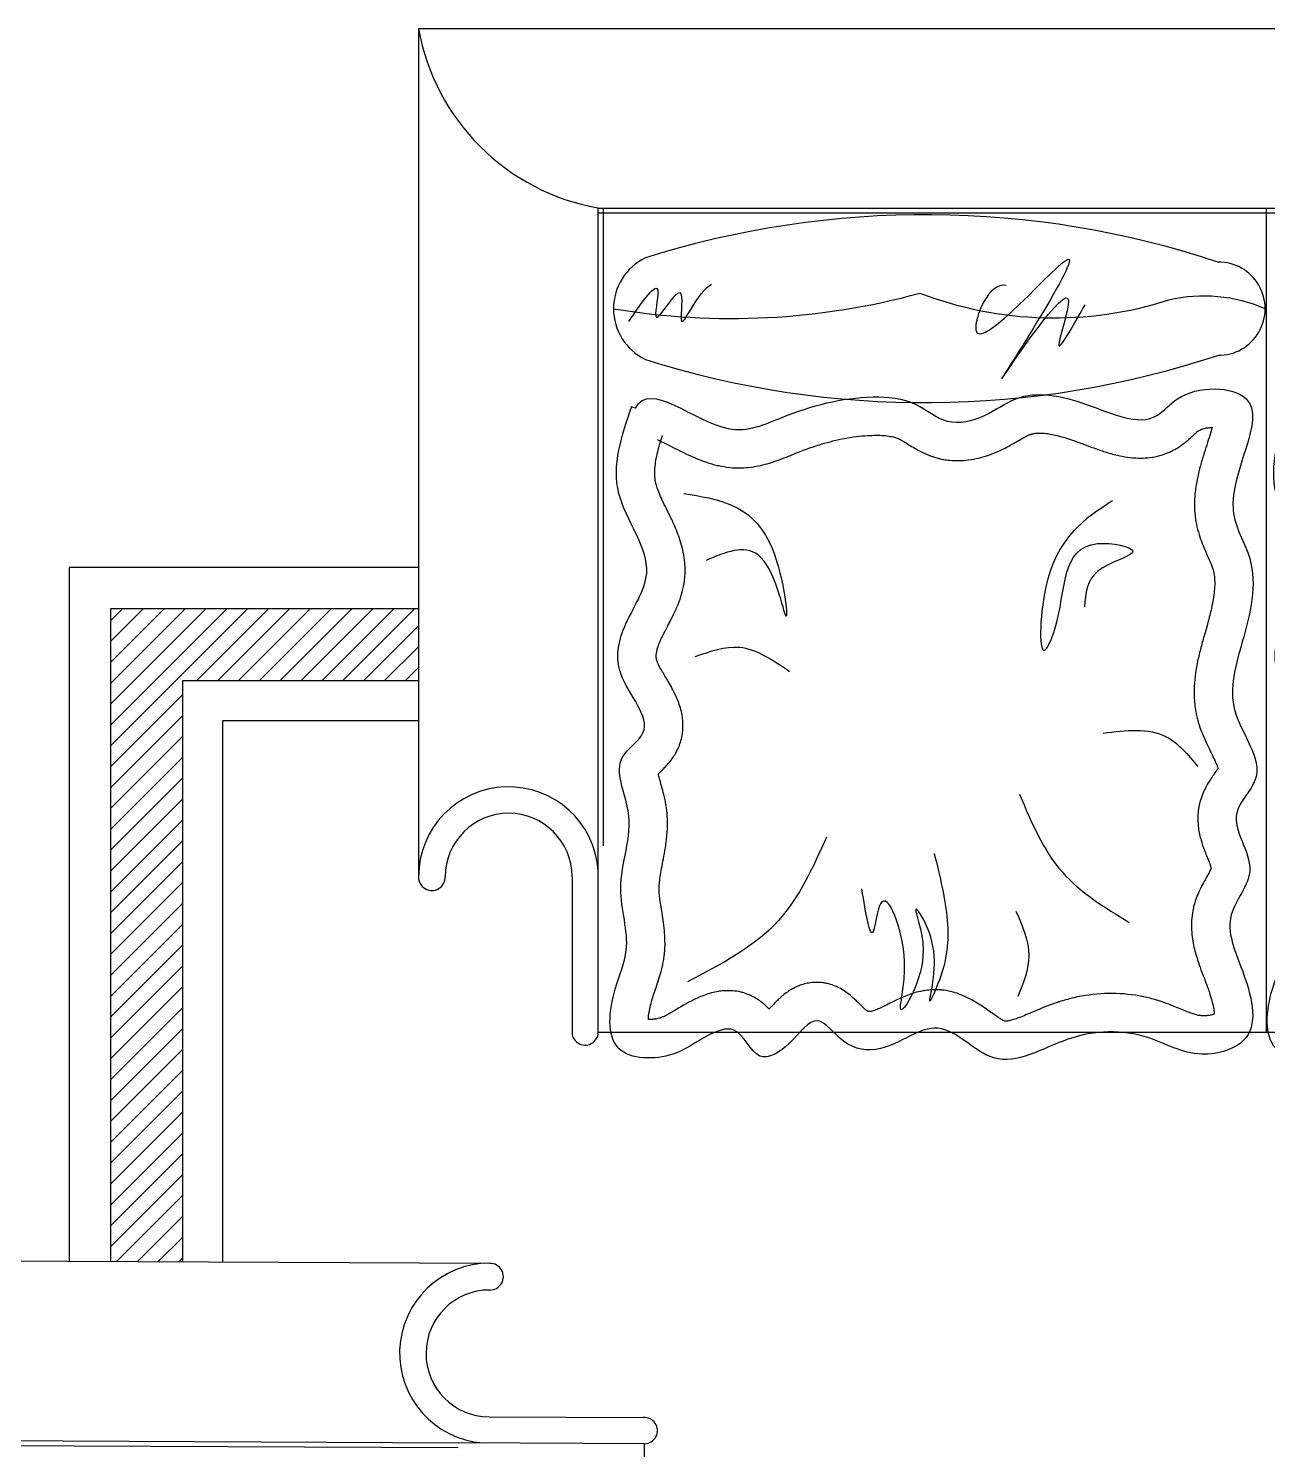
# Model space of a CAD drawing. Header units: inches. Extents: x 4.9 to 47.4, y 12.3 to 37.1.
# Drawn here: x 6.606 to 7.656, y 29.447 to 30.651 of the extents above; entities that cross this region are included whole.
import ezdxf

# ---------------------------------------------------------------- set-up
doc = ezdxf.new("R2010")
doc.units = ezdxf.units.IN
doc.header["$MEASUREMENT"] = 0
for name, color, linetype in [('02', 2, 'Continuous'), ('4', 4, 'Continuous'), ('8', 8, 'Continuous')]:
    doc.layers.add(name, color=color, linetype=linetype)

msp = doc.modelspace()

# ---------------------------------------------------------------- hatches: boundary and pattern name
at = {"layer": '8'}
h = msp.add_hatch(dxfattribs=at)
h.set_pattern_fill('ANSI31,_O', color=256, scale=0.1, angle=270)
h.set_pattern_definition([(45, (38.56408, 44.943556), (0.0088388348, -0.0088388348), [])])
h.paths.add_polyline_path([(9.1631, 28.2629), (9.1631, 28.6719), (9.2223, 28.672), (9.2223, 28.199), (6.6807, 28.1984), (6.6803, 28.7245), (6.7405, 28.7242), (6.7409, 28.2651)])
h.paths.add_polyline_path([(9.2241, 29.5542), (9.1631, 29.5541), (9.1631, 30.0988), (8.928, 30.0988), (8.928, 30.1598), (9.2241, 30.1598)])
h.paths.add_polyline_path([(6.7368, 30.0988), (6.7368, 29.6064), (6.6758, 29.6067), (6.6758, 30.1598), (6.937, 30.1598), (6.937, 30.0988)])

# ---------------------------------------------------------------- linework, layer by layer
at = {"layer": '02'}
for p, q in [((7.0932, 30.4993), (7.0932, 29.9588)), ((7.655, 30.4993), (7.655, 29.8009)), ((7.0891, 30.4952), (8.7759, 30.4952)), ((7.1207, 30.3298), (7.1174, 30.3309)), ((8.7759, 29.8009), (7.0891, 29.8009)), ((6.43, 29.4517), (6.9705, 29.4491)), ((7.1257, 28.8856), (7.1284, 29.4524))]:
    msp.add_line(p, q, dxfattribs=at)
for points in [[(6.937, 30.1598), (6.6758, 30.1598), (6.6758, 29.6068)], [(6.937, 30.0988), (6.7368, 30.0988), (6.7368, 29.6063)], [(6.937, 30.0648), (6.7708, 30.0648), (6.7708, 29.6063)]]:
    msp.add_lwpolyline(points, dxfattribs=at)
for centre, radius, start, end in [((7.3661, 29.7067), 0.7869, 71.6359, 107.5332), ((7.1498, 30.414), 0.0478, 115.7807, 244.2193), ((7.6146, 30.414), 0.0395, 269.0824, 90.9176), ((7.2019, 31.0097), 0.604, 260.483, 285.3213), ((7.4753, 30.7254), 0.3192, 249.1028, 287.7479), ((7.6021, 30.2927), 0.132, 66.7886, 102.9147), ((7.3661, 31.1213), 0.7869, 252.4668, 288.3641)]:
    msp.add_arc(centre, radius, start, end, dxfattribs=at)
for points, knots in [([(7.4348, 30.4336), (7.42, 30.4373), (7.3807, 30.3377), (7.5587, 30.5505), (7.37, 30.2622), (7.5084, 30.471), (7.4693, 30.3604), (7.4906, 30.3979), (7.5015, 30.4172)], [0, 0, 0, 0, 45.5112, 144.174364, 259.606462, 346.041331, 384.437973, 425.070612, 425.070612, 425.070612, 425.070612]), ([(7.115, 30.4032), (7.1269, 30.4205), (7.1462, 30.4486), (7.1312, 30.3871), (7.165, 30.4486), (7.1537, 30.3782), (7.1732, 30.4291), (7.1852, 30.4348)], [0, 0, 0, 0, 35.640671, 57.943524, 86.9575, 110.431016, 150.344528, 150.344528, 150.344528, 150.344528]), ([(7.1207, 30.3298), (7.1327, 30.3538), (7.1917, 30.2974), (7.2544, 30.3277), (7.3072, 30.342), (7.3574, 30.3373), (7.3839, 30.3136), (7.4171, 30.3214), (7.4503, 30.3466), (7.502, 30.3364), (7.5551, 30.31), (7.5857, 30.3495), (7.6755, 30.3471), (7.6092, 30.2559), (7.6513, 30.1953), (7.6365, 30.1352), (7.6168, 30.0729), (7.6615, 30.0223), (7.6166, 29.983), (7.6545, 29.9398), (7.6152, 29.8987), (7.6369, 29.8523), (7.653, 29.794), (7.5952, 29.7758), (7.5499, 29.8039), (7.4873, 29.8023), (7.4262, 29.7615), (7.3782, 29.8211), (7.3356, 29.782), (7.2965, 29.7877), (7.2741, 29.8214), (7.2537, 29.7907), (7.2222, 29.7709), (7.2093, 29.8102), (7.1766, 29.7967), (7.1524, 29.7774), (7.0936, 29.7777), (7.1, 29.8347), (7.1189, 29.875), (7.1001, 29.9281), (7.1252, 29.9799), (7.0972, 30.0312), (7.1433, 30.0596), (7.1002, 30.1), (7.1091, 30.1482), (7.1451, 30.1961), (7.0923, 30.2578), (7.109, 30.3065), (7.1176, 30.3314)], [0, 0, 0, 0, 80.476792, 127.028477, 205.970871, 242.667903, 272.908163, 304.698303, 334.938564, 394.856788, 455.329864, 477.676434, 535.836643, 630.849627, 674.122729, 745.18174, 803.717575, 864.42899, 896.812066, 946.79791, 987.689328, 1035.80953, 1092.520967, 1132.815029, 1180.547511, 1248.157431, 1312.970893, 1366.422965, 1418.132287, 1450.193655, 1478.187246, 1508.389945, 1535.844751, 1566.976582, 1589.483314, 1623.238063, 1669.066729, 1719.497485, 1753.848352, 1805.967646, 1872.327845, 1918.184914, 1944.963272, 1998.714383, 2038.162167, 2087.522468, 2159.14909, 2233.889553, 2233.889553, 2233.889553, 2233.889553]), ([(7.9325, 29.8045), (7.9175, 29.8051), (7.8919, 29.7821), (7.8533, 29.7877), (7.8309, 29.8214), (7.8105, 29.7907), (7.7791, 29.7709), (7.7661, 29.8102), (7.7334, 29.7967), (7.7092, 29.7774), (7.6504, 29.7777), (7.6568, 29.8347), (7.6757, 29.875), (7.6569, 29.9281), (7.6821, 29.9799), (7.654, 30.0312), (7.7001, 30.0596), (7.6571, 30.1), (7.6659, 30.1482), (7.702, 30.1961), (7.6491, 30.2578), (7.6658, 30.3065), (7.6744, 30.3314)], [1684.028833, 1684.028833, 1684.028833, 1684.028833, 1745.930794, 1785.403084, 1819.867339, 1857.051332, 1890.852263, 1929.180157, 1956.889275, 1998.446368, 2054.868241, 2116.955968, 2159.24697, 2223.413537, 2305.112767, 2361.569607, 2394.537731, 2460.713307, 2509.279369, 2570.049207, 2658.232182, 2750.248758, 2750.248758, 2750.248758, 2750.248758]), ([(7.1401, 30.0199), (7.1404, 30.0202), (7.1407, 30.0205), (7.1417, 30.0215), (7.1425, 30.0223), (7.1442, 30.024), (7.1451, 30.0249), (7.147, 30.027), (7.1481, 30.0282), (7.1503, 30.0308), (7.1514, 30.0323), (7.1535, 30.0354), (7.1544, 30.0368), (7.1556, 30.039), (7.1558, 30.0395), (7.1563, 30.0404), (7.1565, 30.0409), (7.1569, 30.0418), (7.1571, 30.0422), (7.1577, 30.0436), (7.158, 30.0445), (7.159, 30.0473), (7.1595, 30.0491), (7.1603, 30.0528), (7.1605, 30.0546), (7.1609, 30.0582), (7.1609, 30.06), (7.1609, 30.0634), (7.1608, 30.065), (7.1604, 30.0681), (7.1602, 30.0696), (7.1594, 30.0733), (7.1589, 30.0754), (7.1576, 30.0793), (7.157, 30.0811), (7.1556, 30.0846), (7.1548, 30.0862), (7.1534, 30.0892), (7.1526, 30.0907), (7.1508, 30.0941), (7.1497, 30.096), (7.1476, 30.0995), (7.1466, 30.1012), (7.1447, 30.1044), (7.1438, 30.1058), (7.1422, 30.1086), (7.1415, 30.1098), (7.1404, 30.112), (7.1399, 30.113), (7.1394, 30.1141), (7.1393, 30.1144), (7.1391, 30.1149), (7.139, 30.1151), (7.1389, 30.1154), (7.1389, 30.1155), (7.1388, 30.1157), (7.1388, 30.1158), (7.1387, 30.1161), (7.1386, 30.1163), (7.1385, 30.1169), (7.1384, 30.1173), (7.1383, 30.1182), (7.1382, 30.1189), (7.1382, 30.1202), (7.1383, 30.121), (7.1385, 30.1227), (7.1387, 30.1236), (7.1392, 30.1257), (7.1395, 30.1268), (7.1402, 30.1288), (7.1404, 30.1296), (7.1409, 30.1308), (7.1411, 30.1312), (7.1416, 30.1325), (7.1421, 30.1335), (7.1433, 30.1362), (7.1443, 30.1382), (7.1465, 30.1425), (7.1477, 30.1447), (7.1503, 30.1496), (7.1516, 30.1522), (7.1543, 30.1579), (7.1557, 30.1609), (7.158, 30.1666), (7.1589, 30.1693), (7.1605, 30.1749), (7.1613, 30.1779), (7.162, 30.1823), (7.1622, 30.1836), (7.1624, 30.1856), (7.1625, 30.1864), (7.1626, 30.1882), (7.1627, 30.1892), (7.1627, 30.1911), (7.1628, 30.1921), (7.1627, 30.1949), (7.1626, 30.1968), (7.1622, 30.2017), (7.1618, 30.2047), (7.1606, 30.2103), (7.1599, 30.213), (7.1584, 30.2181), (7.1575, 30.2206), (7.1558, 30.2253), (7.1548, 30.2275), (7.1526, 30.2328), (7.1512, 30.2357), (7.1485, 30.2413), (7.1472, 30.2439), (7.1448, 30.2489), (7.1436, 30.2512), (7.1416, 30.2556), (7.1408, 30.2576), (7.1393, 30.2613), (7.1388, 30.263), (7.1383, 30.2647), (7.1382, 30.265), (7.138, 30.2656), (7.138, 30.2658), (7.1379, 30.2663), (7.1378, 30.2666), (7.1376, 30.2674), (7.1375, 30.2679), (7.1373, 30.2695), (7.1372, 30.2706), (7.137, 30.2735), (7.137, 30.2754), (7.1372, 30.2793), (7.1374, 30.2814), (7.1381, 30.2859), (7.1385, 30.2883), (7.1396, 30.2932), (7.1403, 30.2958), (7.1418, 30.3012), (7.1427, 30.3039), (7.1435, 30.3067)], [2375.756875, 2375.756875, 2375.756875, 2375.756875, 2377.439234, 2377.439234, 2380.803951, 2380.803951, 2384.168669, 2384.168669, 2387.533386, 2387.533386, 2390.898104, 2390.898104, 2393.485942, 2393.485942, 2394.260824, 2394.260824, 2394.900494, 2394.900494, 2395.540164, 2395.540164, 2396.819504, 2396.819504, 2399.378183, 2399.378183, 2401.936863, 2401.936863, 2404.495542, 2404.495542, 2407.054222, 2407.054222, 2409.612902, 2409.612902, 2413.627455, 2413.627455, 2417.642008, 2417.642008, 2421.656561, 2421.656561, 2425.671115, 2425.671115, 2431.6563, 2431.6563, 2437.641486, 2437.641486, 2443.626672, 2443.626672, 2449.611857, 2449.611857, 2455.597043, 2455.597043, 2457.947734, 2457.947734, 2460.165923, 2460.165923, 2461.513461, 2461.513461, 2462.861, 2462.861, 2465.556077, 2465.556077, 2470.946232, 2470.946232, 2478.691797, 2478.691797, 2486.437362, 2486.437362, 2494.182927, 2494.182927, 2501.928492, 2501.928492, 2506.911258, 2506.911258, 2509.321758, 2509.321758, 2514.333725, 2514.333725, 2523.612389, 2523.612389, 2532.891054, 2532.891054, 2542.169718, 2542.169718, 2551.448383, 2551.448383, 2558.514489, 2558.514489, 2565.580596, 2565.580596, 2568.268873, 2568.268873, 2569.943171, 2569.943171, 2571.98744, 2571.98744, 2574.031708, 2574.031708, 2578.120245, 2578.120245, 2585.043996, 2585.043996, 2591.967748, 2591.967748, 2598.891499, 2598.891499, 2605.81525, 2605.81525, 2615.817795, 2615.817795, 2625.820341, 2625.820341, 2635.822886, 2635.822886, 2645.825431, 2645.825431, 2655.827976, 2655.827976, 2658.011596, 2658.011596, 2659.961675, 2659.961675, 2661.911753, 2661.911753, 2665.811911, 2665.811911, 2673.612225, 2673.612225, 2685.387939, 2685.387939, 2697.163653, 2697.163653, 2708.939367, 2708.939367, 2720.715081, 2720.715081, 2732.038281, 2732.038281, 2732.038281, 2732.038281]), ([(7.1392, 30.3031), (7.1397, 30.3029), (7.1402, 30.3026), (7.1417, 30.3019), (7.1428, 30.3014), (7.146, 30.2998), (7.1483, 30.2987), (7.1531, 30.2962), (7.1556, 30.2949), (7.161, 30.2923), (7.1638, 30.2909), (7.1696, 30.2883), (7.1727, 30.2869), (7.1786, 30.2847), (7.1814, 30.2837), (7.1858, 30.2823), (7.1873, 30.2819), (7.1903, 30.2812), (7.1917, 30.2809), (7.1965, 30.28), (7.1997, 30.2795), (7.206, 30.2791), (7.2091, 30.2791), (7.2151, 30.2794), (7.218, 30.2797), (7.2235, 30.2806), (7.2261, 30.2811), (7.2312, 30.2823), (7.2335, 30.283), (7.2381, 30.2844), (7.2402, 30.2852), (7.2452, 30.287), (7.2479, 30.2881), (7.2516, 30.2896), (7.2528, 30.2901), (7.255, 30.291), (7.256, 30.2914), (7.258, 30.2922), (7.2591, 30.2926), (7.2621, 30.2938), (7.2641, 30.2945), (7.2701, 30.2967), (7.2741, 30.298), (7.2847, 30.3012), (7.2913, 30.3029), (7.3043, 30.3053), (7.3108, 30.3062), (7.3191, 30.3066), (7.3208, 30.3067), (7.3244, 30.3068), (7.3261, 30.3068), (7.33, 30.3067), (7.3321, 30.3065), (7.3359, 30.306), (7.3376, 30.3057), (7.3403, 30.3051), (7.3414, 30.3047), (7.3426, 30.3043), (7.3429, 30.3042), (7.3434, 30.3039), (7.3437, 30.3038), (7.344, 30.3036), (7.3441, 30.3036), (7.3443, 30.3035), (7.3445, 30.3034), (7.3448, 30.3032), (7.3451, 30.3031), (7.346, 30.3026), (7.3467, 30.3022), (7.3485, 30.3011), (7.3498, 30.3003), (7.3525, 30.2985), (7.3541, 30.2976), (7.3576, 30.2955), (7.3596, 30.2943), (7.3639, 30.2921), (7.3664, 30.2909), (7.37, 30.2894), (7.371, 30.2891), (7.3733, 30.2883), (7.3747, 30.2879), (7.3766, 30.2874), (7.377, 30.2872), (7.3779, 30.287), (7.3784, 30.2869), (7.3798, 30.2866), (7.3807, 30.2864), (7.3834, 30.2859), (7.3851, 30.2857), (7.3901, 30.2853), (7.3932, 30.2852), (7.3993, 30.2855), (7.4022, 30.2858), (7.4078, 30.2867), (7.4106, 30.2873), (7.4159, 30.2886), (7.4184, 30.2894), (7.4224, 30.2909), (7.424, 30.2915), (7.4264, 30.2925), (7.4274, 30.2929), (7.4293, 30.2937), (7.4303, 30.2942), (7.4321, 30.2951), (7.433, 30.2955), (7.4356, 30.2968), (7.4372, 30.2977), (7.4409, 30.2998), (7.4429, 30.3009), (7.4465, 30.303), (7.4481, 30.304), (7.4508, 30.3055), (7.452, 30.3061), (7.4533, 30.3067), (7.4536, 30.3069), (7.4541, 30.3071), (7.4544, 30.3072), (7.4547, 30.3074), (7.4548, 30.3074), (7.455, 30.3075), (7.4551, 30.3075), (7.4554, 30.3076), (7.4556, 30.3077), (7.4562, 30.3079), (7.4567, 30.308), (7.458, 30.3083), (7.459, 30.3085), (7.4612, 30.3087), (7.4625, 30.3087), (7.4652, 30.3086), (7.4667, 30.3085), (7.47, 30.3082), (7.4718, 30.3079), (7.4755, 30.3071), (7.4775, 30.3067), (7.4811, 30.3057), (7.4827, 30.3053), (7.4864, 30.3042), (7.4886, 30.3034), (7.4916, 30.3024), (7.4924, 30.3021), (7.4939, 30.3016), (7.4946, 30.3013), (7.497, 30.3005), (7.4986, 30.2998), (7.503, 30.2982), (7.5059, 30.2971), (7.512, 30.2949), (7.5151, 30.2938), (7.5217, 30.2917), (7.5252, 30.2907), (7.5316, 30.2892), (7.5344, 30.2887), (7.5403, 30.2878), (7.5435, 30.2875), (7.5492, 30.2874), (7.5518, 30.2875), (7.5572, 30.288), (7.56, 30.2884), (7.5657, 30.2897), (7.5685, 30.2906), (7.5724, 30.2922), (7.5735, 30.2927), (7.5753, 30.2935), (7.5761, 30.2939), (7.5774, 30.2946), (7.578, 30.2949), (7.5789, 30.2955), (7.5793, 30.2957), (7.5807, 30.2966), (7.5816, 30.2972), (7.584, 30.2989), (7.5854, 30.3), (7.588, 30.302), (7.5891, 30.303), (7.5911, 30.3048), (7.5919, 30.3056), (7.5935, 30.307), (7.5942, 30.3076), (7.5954, 30.3087), (7.5959, 30.3092), (7.5967, 30.3099), (7.5971, 30.3101), (7.5974, 30.3104), (7.5975, 30.3105), (7.5976, 30.3106), (7.5977, 30.3106), (7.5978, 30.3107), (7.598, 30.3107), (7.5985, 30.3111), (7.599, 30.3113), (7.6004, 30.3119), (7.6012, 30.3122), (7.603, 30.3127), (7.604, 30.3129), (7.606, 30.3132), (7.6071, 30.3134), (7.6085, 30.3135), (7.6089, 30.3135), (7.6092, 30.3135)], [48.285542, 48.285542, 48.285542, 48.285542, 50.426822, 50.426822, 54.709382, 54.709382, 62.582406, 62.582406, 70.45543, 70.45543, 78.328454, 78.328454, 86.201478, 86.201478, 92.784351, 92.784351, 96.052586, 96.052586, 99.084038, 99.084038, 105.605221, 105.605221, 112.126405, 112.126405, 118.647588, 118.647588, 125.168771, 125.168771, 131.689955, 131.689955, 138.211138, 138.211138, 147.588059, 147.588059, 152.040457, 152.040457, 156.441988, 156.441988, 160.843518, 160.843518, 169.646579, 169.646579, 187.252702, 187.252702, 216.449151, 216.449151, 245.6456, 245.6456, 253.687483, 253.687483, 261.729365, 261.729365, 272.950192, 272.950192, 284.17102, 284.17102, 293.038476, 293.038476, 295.785687, 295.785687, 298.591907, 298.591907, 299.689209, 299.689209, 300.786512, 300.786512, 302.981116, 302.981116, 307.370325, 307.370325, 313.273955, 313.273955, 319.177585, 319.177585, 325.081215, 325.081215, 330.984844, 330.984844, 333.067172, 333.067172, 335.708351, 335.708351, 336.554071, 336.554071, 337.399791, 337.399791, 339.091231, 339.091231, 342.474111, 342.474111, 348.653785, 348.653785, 354.83346, 354.83346, 361.013134, 361.013134, 367.192808, 367.192808, 371.113772, 371.113772, 373.67026, 373.67026, 376.249111, 376.249111, 378.827963, 378.827963, 383.985666, 383.985666, 391.545693, 391.545693, 399.10572, 399.10572, 406.665748, 406.665748, 409.313707, 409.313707, 411.933512, 411.933512, 413.166837, 413.166837, 414.400161, 414.400161, 416.866811, 416.866811, 421.80011, 421.80011, 431.22238, 431.22238, 440.644651, 440.644651, 450.066922, 450.066922, 459.489192, 459.489192, 468.911463, 468.911463, 475.73603, 475.73603, 484.808088, 484.808088, 487.705653, 487.705653, 490.603217, 490.603217, 496.398346, 496.398346, 505.948836, 505.948836, 515.499326, 515.499326, 525.049816, 525.049816, 532.138059, 532.138059, 539.226301, 539.226301, 544.669568, 544.669568, 550.112835, 550.112835, 555.556101, 555.556101, 557.592838, 557.592838, 559.103137, 559.103137, 560.164184, 560.164184, 561.002201, 561.002201, 562.939325, 562.939325, 566.711735, 566.711735, 570.484145, 570.484145, 574.256555, 574.256555, 578.028965, 578.028965, 581.801375, 581.801375, 585.573785, 585.573785, 587.146167, 587.146167, 588.092557, 588.092557, 590.992532, 590.992532, 597.790579, 597.790579, 604.588626, 604.588626, 611.386673, 611.386673, 618.18472, 618.18472, 620.273442, 620.273442, 620.273442, 620.273442]), ([(7.6092, 30.3135), (7.6086, 30.3114), (7.608, 30.3091), (7.6064, 30.3041), (7.6055, 30.3013), (7.6037, 30.2956), (7.6027, 30.2926), (7.6008, 30.2863), (7.5998, 30.283), (7.598, 30.2762), (7.5971, 30.2726), (7.5957, 30.2652), (7.5951, 30.2613), (7.5943, 30.2541), (7.5942, 30.2509), (7.5942, 30.2463), (7.5942, 30.2451), (7.5943, 30.2431), (7.5944, 30.2422), (7.5945, 30.2405), (7.5946, 30.2397), (7.5948, 30.238), (7.5949, 30.2371), (7.5953, 30.2346), (7.5955, 30.233), (7.5965, 30.2284), (7.5973, 30.2255), (7.599, 30.22), (7.5999, 30.2175), (7.6017, 30.2129), (7.6026, 30.2107), (7.6043, 30.2067), (7.6052, 30.2048), (7.6066, 30.2015), (7.6073, 30.1999), (7.6085, 30.1972), (7.6089, 30.196), (7.6095, 30.1945), (7.6096, 30.1941), (7.6098, 30.1935), (7.6099, 30.1932), (7.61, 30.1928), (7.61, 30.1926), (7.6102, 30.192), (7.6103, 30.1916), (7.6106, 30.1902), (7.6108, 30.1893), (7.6112, 30.1867), (7.6113, 30.1849), (7.6114, 30.181), (7.6114, 30.1789), (7.611, 30.1744), (7.6107, 30.172), (7.61, 30.167), (7.6095, 30.1644), (7.6081, 30.1578), (7.6071, 30.1536), (7.6055, 30.1476), (7.605, 30.1458), (7.6042, 30.1429), (7.6039, 30.1418), (7.6031, 30.139), (7.6025, 30.1372), (7.6015, 30.1335), (7.601, 30.1316), (7.5994, 30.126), (7.5984, 30.1222), (7.5966, 30.1141), (7.5957, 30.1099), (7.5946, 30.1018), (7.5942, 30.098), (7.5938, 30.0902), (7.5938, 30.0862), (7.5945, 30.0779), (7.5951, 30.0736), (7.5963, 30.0679), (7.5967, 30.0665), (7.5972, 30.0646), (7.5973, 30.0641), (7.5976, 30.0631), (7.5978, 30.0626), (7.5982, 30.0611), (7.5985, 30.0602), (7.5995, 30.0573), (7.6002, 30.0555), (7.602, 30.051), (7.6032, 30.0484), (7.6054, 30.0435), (7.6066, 30.0413), (7.6086, 30.037), (7.6096, 30.0351), (7.6113, 30.0315), (7.612, 30.0299), (7.6132, 30.027), (7.6137, 30.0258), (7.614, 30.0248), (7.6141, 30.0246), (7.6141, 30.0245)], [707.825622, 707.825622, 707.825622, 707.825622, 717.221876, 717.221876, 726.618131, 726.618131, 736.014385, 736.014385, 745.410639, 745.410639, 754.806894, 754.806894, 764.203148, 764.203148, 771.519545, 771.519545, 774.084238, 774.084238, 775.842618, 775.842618, 777.632594, 777.632594, 779.42257, 779.42257, 783.002522, 783.002522, 790.092806, 790.092806, 797.18309, 797.18309, 804.273374, 804.273374, 811.363658, 811.363658, 818.453942, 818.453942, 825.544227, 825.544227, 828.435281, 828.435281, 830.14046, 830.14046, 831.845639, 831.845639, 835.255997, 835.255997, 842.076714, 842.076714, 853.828375, 853.828375, 865.580037, 865.580037, 877.331698, 877.331698, 889.08336, 889.08336, 906.073351, 906.073351, 912.957129, 912.957129, 917.121908, 917.121908, 923.747262, 923.747262, 930.372617, 930.372617, 942.907492, 942.907492, 955.442367, 955.442367, 965.597789, 965.597789, 975.75321, 975.75321, 985.908632, 985.908632, 989.159406, 989.159406, 990.357836, 990.357836, 991.556266, 991.556266, 993.953125, 993.953125, 998.746844, 998.746844, 1006.54536, 1006.54536, 1014.343876, 1014.343876, 1022.142392, 1022.142392, 1029.940908, 1029.940908, 1037.739424, 1037.739424, 1038.854711, 1038.854711, 1038.854711, 1038.854711]), ([(7.1616, 30.2574), (7.19, 30.253), (7.2405, 30.245), (7.254, 30.1139), (7.2339, 30.2232), (7.1967, 30.2076), (7.1805, 30.2008)], [0, 0, 0, 0, 83.0709, 147.557616, 204.5675, 248.83289, 248.83289, 248.83289, 248.83289]), ([(7.5247, 30.2511), (7.5012, 30.2361), (7.4645, 30.2127), (7.4616, 30.1071), (7.4873, 30.1667), (7.4784, 30.2257), (7.5608, 30.2084), (7.5035, 30.1956), (7.5019, 30.1725), (7.5011, 30.1615)], [0, 0, 0, 0, 93.098355, 145.003876, 164.007171, 244.890208, 275.411771, 309.927502, 341.773827, 341.773827, 341.773827, 341.773827]), ([(7.2512, 30.1064), (7.2374, 30.116), (7.2123, 30.1334), (7.1838, 30.1235), (7.171, 30.119)], [0, 0, 0, 0, 47.110124, 85.646684, 85.646684, 85.646684, 85.646684]), ([(7.5169, 30.0545), (7.5361, 30.0568), (7.5685, 30.0606), (7.5888, 30.0362), (7.597, 30.0262)], [0, 0, 0, 0, 53.537028, 90.2443, 90.2443, 90.2443, 90.2443]), ([(7.1316, 29.8117), (7.1316, 29.812), (7.1316, 29.8124), (7.1317, 29.8135), (7.1317, 29.8143), (7.1321, 29.8169), (7.1324, 29.8188), (7.1332, 29.8229), (7.1337, 29.8249), (7.1344, 29.8274), (7.1345, 29.8279), (7.1349, 29.8293), (7.1352, 29.8302), (7.1358, 29.8322), (7.1361, 29.8332), (7.1372, 29.8363), (7.1379, 29.8384), (7.1395, 29.8431), (7.1403, 29.8456), (7.142, 29.8511), (7.1428, 29.854), (7.1438, 29.8585), (7.1441, 29.86), (7.1447, 29.863), (7.1449, 29.8645), (7.1451, 29.8667), (7.1452, 29.8673), (7.1454, 29.869), (7.1455, 29.8702), (7.1457, 29.8735), (7.1457, 29.8757), (7.1456, 29.8811), (7.1454, 29.8843), (7.1449, 29.8903), (7.1445, 29.8932), (7.1437, 29.8986), (7.1433, 29.9012), (7.1425, 29.906), (7.1422, 29.9083), (7.1415, 29.9125), (7.1413, 29.9144), (7.1409, 29.918), (7.1407, 29.9196), (7.1407, 29.9216), (7.1407, 29.9221), (7.1406, 29.9235), (7.1407, 29.9246), (7.1409, 29.9274), (7.1411, 29.9292), (7.1416, 29.9333), (7.142, 29.9356), (7.1429, 29.9404), (7.1434, 29.943), (7.1445, 29.9486), (7.1451, 29.9515), (7.1462, 29.9579), (7.1467, 29.9612), (7.1474, 29.9683), (7.1477, 29.9721), (7.1478, 29.98), (7.1477, 29.9841), (7.1471, 29.9898), (7.1469, 29.9911), (7.1466, 29.9929), (7.1466, 29.9934), (7.1464, 29.9943), (7.1463, 29.9947), (7.1461, 29.996), (7.1459, 29.9969), (7.1454, 29.9993), (7.1451, 30.0009), (7.1441, 30.0047), (7.1435, 30.0069), (7.1424, 30.0109), (7.1419, 30.0128), (7.141, 30.0161), (7.1406, 30.0175), (7.1402, 30.0192), (7.1401, 30.0196), (7.1401, 30.0199)], [2089.830887, 2089.830887, 2089.830887, 2089.830887, 2091.962879, 2091.962879, 2096.226864, 2096.226864, 2105.474312, 2105.474312, 2114.72176, 2114.72176, 2116.857258, 2116.857258, 2121.128254, 2121.128254, 2125.39925, 2125.39925, 2133.941242, 2133.941242, 2142.483234, 2142.483234, 2151.025227, 2151.025227, 2154.781202, 2154.781202, 2158.581876, 2158.581876, 2159.949244, 2159.949244, 2162.666901, 2162.666901, 2168.102215, 2168.102215, 2176.774349, 2176.774349, 2185.446482, 2185.446482, 2194.118616, 2194.118616, 2202.790749, 2202.790749, 2211.462883, 2211.462883, 2220.135017, 2220.135017, 2223.41212, 2223.41212, 2229.966327, 2229.966327, 2240.111071, 2240.111071, 2250.255815, 2250.255815, 2260.400559, 2260.400559, 2270.545303, 2270.545303, 2280.690047, 2280.690047, 2290.834791, 2290.834791, 2300.979535, 2300.979535, 2304.176002, 2304.176002, 2305.200825, 2305.200825, 2306.225648, 2306.225648, 2308.275294, 2308.275294, 2312.374586, 2312.374586, 2318.876963, 2318.876963, 2325.379341, 2325.379341, 2331.881718, 2331.881718, 2334.042005, 2334.042005, 2334.042005, 2334.042005]), ([(7.6141, 30.0245), (7.614, 30.0243), (7.6138, 30.024), (7.6131, 30.023), (7.6127, 30.0223), (7.6114, 30.0205), (7.6105, 30.0193), (7.6087, 30.0166), (7.6077, 30.0151), (7.6056, 30.0118), (7.6045, 30.0099), (7.6026, 30.0061), (7.6017, 30.0043), (7.6001, 30.0003), (7.5994, 29.9981), (7.5986, 29.9953), (7.5985, 29.9948), (7.5983, 29.9937), (7.5981, 29.9931), (7.5979, 29.9919), (7.5978, 29.9913), (7.5975, 29.9895), (7.5974, 29.9883), (7.597, 29.9848), (7.597, 29.9825), (7.5971, 29.9782), (7.5973, 29.9761), (7.5978, 29.9722), (7.5982, 29.9703), (7.5989, 29.9668), (7.5994, 29.9652), (7.6005, 29.9613), (7.6012, 29.9592), (7.6026, 29.9553), (7.6033, 29.9535), (7.6046, 29.9502), (7.6052, 29.9486), (7.6063, 29.9459), (7.6068, 29.9446), (7.6076, 29.9425), (7.6079, 29.9416), (7.6082, 29.9405), (7.6083, 29.9402), (7.6084, 29.94)], [1076.237733, 1076.237733, 1076.237733, 1076.237733, 1078.018054, 1078.018054, 1081.578698, 1081.578698, 1086.33204, 1086.33204, 1091.085382, 1091.085382, 1095.838723, 1095.838723, 1099.560176, 1099.560176, 1103.281628, 1103.281628, 1104.030506, 1104.030506, 1104.943335, 1104.943335, 1105.856164, 1105.856164, 1107.681822, 1107.681822, 1111.41977, 1111.41977, 1115.157718, 1115.157718, 1118.895666, 1118.895666, 1122.633614, 1122.633614, 1128.187503, 1128.187503, 1133.741392, 1133.741392, 1139.295281, 1139.295281, 1144.84917, 1144.84917, 1150.403059, 1150.403059, 1152.853461, 1152.853461, 1152.853461, 1152.853461]), ([(7.4461, 30.0026), (7.4561, 29.9788), (7.4755, 29.9326), (7.5182, 29.9067), (7.5389, 29.8941)], [0, 0, 0, 0, 75.307552, 146.059165, 146.059165, 146.059165, 146.059165]), ([(7.2826, 29.9664), (7.2711, 29.9409), (7.2465, 29.8863), (7.1931, 29.8585), (7.1647, 29.8438)], [0, 0, 0, 0, 81.73221, 174.612408, 174.612408, 174.612408, 174.612408]), ([(7.3738, 29.9523), (7.3785, 29.933), (7.3877, 29.8956), (7.3846, 29.8584), (7.3648, 29.8143), (7.3836, 29.8709), (7.3485, 29.923), (7.3752, 29.8624), (7.3356, 29.7979), (7.3574, 29.8631), (7.3286, 29.9364), (7.3214, 29.8672), (7.3158, 29.9016), (7.3125, 29.9224)], [0, 0, 0, 0, 57.683414, 111.736317, 127.225927, 165.106073, 207.453879, 242.624161, 296.375273, 337.391253, 390.259838, 414.676692, 452.062414, 452.062414, 452.062414, 452.062414]), ([(7.6084, 29.94), (7.6083, 29.9398), (7.6082, 29.9396), (7.6079, 29.9389), (7.6076, 29.9384), (7.6069, 29.9368), (7.6063, 29.9356), (7.6048, 29.9331), (7.604, 29.9316), (7.6023, 29.9284), (7.6013, 29.9267), (7.5993, 29.9228), (7.5983, 29.9206), (7.5964, 29.9163), (7.5956, 29.9143), (7.5947, 29.9113), (7.5944, 29.9106), (7.5941, 29.9093), (7.5939, 29.9087), (7.5934, 29.9068), (7.5931, 29.9054), (7.5923, 29.9012), (7.5919, 29.8984), (7.5916, 29.8929), (7.5916, 29.8902), (7.5919, 29.885), (7.5921, 29.8825), (7.5928, 29.8777), (7.5933, 29.8754), (7.5943, 29.871), (7.5948, 29.8689), (7.5963, 29.8637), (7.5973, 29.8608), (7.5992, 29.8553), (7.6002, 29.8526), (7.6021, 29.8476), (7.6031, 29.8452), (7.6042, 29.842), (7.6046, 29.8412), (7.6052, 29.8395), (7.6054, 29.8387), (7.6063, 29.8363), (7.6068, 29.8347), (7.6081, 29.8307), (7.6088, 29.8284), (7.6099, 29.8242), (7.6103, 29.8222), (7.6108, 29.8192), (7.6109, 29.818), (7.611, 29.8168), (7.611, 29.8166), (7.611, 29.8164)], [1179.349711, 1179.349711, 1179.349711, 1179.349711, 1181.330134, 1181.330134, 1185.29098, 1185.29098, 1191.24641, 1191.24641, 1197.20184, 1197.20184, 1203.15727, 1203.15727, 1209.1127, 1209.1127, 1213.956089, 1213.956089, 1215.429646, 1215.429646, 1216.548844, 1216.548844, 1219.280435, 1219.280435, 1225.013041, 1225.013041, 1230.745646, 1230.745646, 1236.478251, 1236.478251, 1242.210856, 1242.210856, 1247.943462, 1247.943462, 1256.6665, 1256.6665, 1265.389539, 1265.389539, 1274.112577, 1274.112577, 1277.28123, 1277.28123, 1280.449883, 1280.449883, 1286.787188, 1286.787188, 1296.465731, 1296.465731, 1306.144273, 1306.144273, 1313.848491, 1313.848491, 1315.523373, 1315.523373, 1315.523373, 1315.523373]), ([(7.443, 29.9035), (7.4485, 29.891), (7.4591, 29.8669), (7.4492, 29.8427), (7.4445, 29.8312)], [0, 0, 0, 0, 39.320482, 75.18643, 75.18643, 75.18643, 75.18643]), ([(7.2338, 29.8206), (7.2334, 29.8211), (7.2329, 29.8215), (7.2315, 29.8229), (7.2305, 29.8239), (7.2283, 29.8258), (7.227, 29.8268), (7.2243, 29.8288), (7.2227, 29.8298), (7.2203, 29.8311), (7.2195, 29.8315), (7.218, 29.8322), (7.2174, 29.8325), (7.2163, 29.833), (7.2158, 29.8332), (7.2148, 29.8335), (7.2143, 29.8337), (7.2129, 29.8342), (7.2119, 29.8345), (7.2089, 29.8353), (7.2069, 29.8357), (7.203, 29.8361), (7.2011, 29.8362), (7.1975, 29.8362), (7.1958, 29.8361), (7.1926, 29.8358), (7.191, 29.8356), (7.1874, 29.8349), (7.1854, 29.8344), (7.1816, 29.8333), (7.1799, 29.8327), (7.1766, 29.8315), (7.1751, 29.8308), (7.1722, 29.8295), (7.1708, 29.8289), (7.1688, 29.8279), (7.1681, 29.8275), (7.1669, 29.8269), (7.1664, 29.8266), (7.1653, 29.8261), (7.1648, 29.8258), (7.1633, 29.8249), (7.1623, 29.8244), (7.1595, 29.8228), (7.1578, 29.8218), (7.1547, 29.8199), (7.1532, 29.819), (7.1506, 29.8175), (7.1495, 29.8168), (7.1474, 29.8156), (7.1464, 29.8151), (7.1447, 29.8143), (7.1439, 29.814), (7.1428, 29.8136), (7.1426, 29.8135), (7.1421, 29.8133), (7.1419, 29.8132), (7.1415, 29.8131), (7.1413, 29.813), (7.1406, 29.8129), (7.1401, 29.8127), (7.1385, 29.8123), (7.1372, 29.8121), (7.1347, 29.8118), (7.1334, 29.8117), (7.132, 29.8117), (7.1318, 29.8117), (7.1316, 29.8117)], [1919.595987, 1919.595987, 1919.595987, 1919.595987, 1920.683159, 1920.683159, 1922.857504, 1922.857504, 1925.031849, 1925.031849, 1927.206193, 1927.206193, 1928.205161, 1928.205161, 1928.934162, 1928.934162, 1929.472695, 1929.472695, 1930.011228, 1930.011228, 1931.088294, 1931.088294, 1933.412659, 1933.412659, 1935.737025, 1935.737025, 1938.06139, 1938.06139, 1940.385755, 1940.385755, 1943.873856, 1943.873856, 1947.361956, 1947.361956, 1950.850057, 1950.850057, 1954.338158, 1954.338158, 1956.289604, 1956.289604, 1957.912817, 1957.912817, 1959.536031, 1959.536031, 1962.782457, 1962.782457, 1969.275311, 1969.275311, 1975.768165, 1975.768165, 1982.261018, 1982.261018, 1988.753872, 1988.753872, 1995.246725, 1995.246725, 1997.630848, 1997.630848, 1999.352547, 1999.352547, 2001.074246, 2001.074246, 2004.517643, 2004.517643, 2012.615342, 2012.615342, 2020.713041, 2020.713041, 2022.133325, 2022.133325, 2022.133325, 2022.133325]), ([(7.4336, 29.8103), (7.4336, 29.8104), (7.4335, 29.8104), (7.4333, 29.8104), (7.4331, 29.8105), (7.4324, 29.8109), (7.4317, 29.8112), (7.4301, 29.8122), (7.4292, 29.8128), (7.427, 29.8142), (7.4259, 29.815), (7.4233, 29.8168), (7.4219, 29.8178), (7.4189, 29.8199), (7.4173, 29.821), (7.4139, 29.8233), (7.4121, 29.8245), (7.4082, 29.8269), (7.4061, 29.8282), (7.4015, 29.8306), (7.399, 29.8317), (7.3943, 29.8336), (7.3921, 29.8344), (7.3874, 29.8356), (7.3849, 29.8362), (7.3816, 29.8366), (7.381, 29.8367), (7.3798, 29.8368), (7.3793, 29.8368), (7.3784, 29.8369), (7.3779, 29.8369), (7.3764, 29.837), (7.3755, 29.837), (7.3726, 29.837), (7.3708, 29.8369), (7.3673, 29.8366), (7.3656, 29.8363), (7.3615, 29.8355), (7.3591, 29.835), (7.3547, 29.8337), (7.3526, 29.8329), (7.3488, 29.8315), (7.347, 29.8307), (7.3436, 29.8292), (7.3419, 29.8284), (7.3389, 29.8269), (7.3374, 29.8262), (7.3341, 29.8245), (7.3323, 29.8236), (7.3291, 29.822), (7.3276, 29.8213), (7.3249, 29.8202), (7.3238, 29.8197), (7.3225, 29.8192), (7.3221, 29.8191), (7.3214, 29.8189), (7.3211, 29.8188), (7.3206, 29.8187), (7.3204, 29.8187), (7.3197, 29.8186), (7.3193, 29.8185), (7.3187, 29.8185), (7.3184, 29.8185), (7.318, 29.8186), (7.3178, 29.8186), (7.3175, 29.8187), (7.3173, 29.8188), (7.317, 29.819), (7.3168, 29.8191), (7.3165, 29.8193), (7.3165, 29.8193), (7.3164, 29.8193), (7.3163, 29.8194), (7.3162, 29.8195), (7.3161, 29.8195), (7.3159, 29.8197), (7.3157, 29.8199), (7.3149, 29.8206), (7.3144, 29.8211), (7.313, 29.8225), (7.3122, 29.8233), (7.3104, 29.8251), (7.3094, 29.826), (7.3073, 29.828), (7.3063, 29.829), (7.3041, 29.831), (7.3029, 29.8321), (7.3003, 29.834), (7.2991, 29.8349), (7.2963, 29.8368), (7.2948, 29.8377), (7.2916, 29.8393), (7.2902, 29.84), (7.2869, 29.8412), (7.2851, 29.8418), (7.2822, 29.8424), (7.2813, 29.8426), (7.2797, 29.8429), (7.279, 29.843), (7.2778, 29.8431), (7.2772, 29.8431), (7.2761, 29.8432), (7.2755, 29.8432), (7.2739, 29.8433), (7.2728, 29.8432), (7.2698, 29.8431), (7.268, 29.8428), (7.2645, 29.8421), (7.2629, 29.8417), (7.2599, 29.8407), (7.2585, 29.8401), (7.2559, 29.8389), (7.2547, 29.8383), (7.2524, 29.8371), (7.2514, 29.8365), (7.2489, 29.8348), (7.2476, 29.8338), (7.2452, 29.8319), (7.2441, 29.831), (7.2421, 29.8291), (7.2411, 29.8282), (7.2394, 29.8265), (7.2386, 29.8257), (7.2367, 29.8237), (7.2356, 29.8225), (7.2343, 29.8212), (7.2341, 29.8209), (7.2338, 29.8206)], [1617.752622, 1617.752622, 1617.752622, 1617.752622, 1619.645673, 1619.645673, 1623.431777, 1623.431777, 1629.486465, 1629.486465, 1635.541153, 1635.541153, 1641.595841, 1641.595841, 1647.65053, 1647.65053, 1653.705218, 1653.705218, 1659.759906, 1659.759906, 1665.814594, 1665.814594, 1671.869283, 1671.869283, 1676.422679, 1676.422679, 1680.976074, 1680.976074, 1682.0621, 1682.0621, 1682.889905, 1682.889905, 1683.717709, 1683.717709, 1685.373319, 1685.373319, 1688.684538, 1688.684538, 1691.995757, 1691.995757, 1697.102975, 1697.102975, 1702.210194, 1702.210194, 1707.317413, 1707.317413, 1712.424632, 1712.424632, 1717.531851, 1717.531851, 1724.81891, 1724.81891, 1732.105969, 1732.105969, 1739.393027, 1739.393027, 1742.540079, 1742.540079, 1745.975956, 1745.975956, 1749.411832, 1749.411832, 1756.283585, 1756.283585, 1763.155338, 1763.155338, 1770.027091, 1770.027091, 1776.898844, 1776.898844, 1783.770597, 1783.770597, 1784.892252, 1784.892252, 1786.049286, 1786.049286, 1787.206321, 1787.206321, 1789.52039, 1789.52039, 1793.675148, 1793.675148, 1797.829906, 1797.829906, 1801.984664, 1801.984664, 1805.391602, 1805.391602, 1808.79854, 1808.79854, 1811.437793, 1811.437793, 1814.077046, 1814.077046, 1816.087905, 1816.087905, 1818.098763, 1818.098763, 1818.999584, 1818.999584, 1819.64405, 1819.64405, 1820.157936, 1820.157936, 1820.671821, 1820.671821, 1821.699592, 1821.699592, 1823.504058, 1823.504058, 1825.308524, 1825.308524, 1827.11299, 1827.11299, 1828.917457, 1828.917457, 1830.721923, 1830.721923, 1833.588536, 1833.588536, 1836.455149, 1836.455149, 1839.321762, 1839.321762, 1842.188375, 1842.188375, 1846.572052, 1846.572052, 1847.783681, 1847.783681, 1847.783681, 1847.783681]), ([(7.611, 29.8164), (7.6108, 29.8163), (7.6106, 29.8163), (7.61, 29.8161), (7.6096, 29.8159), (7.6081, 29.8155), (7.6071, 29.8153), (7.605, 29.815), (7.604, 29.8149), (7.6025, 29.8149), (7.6021, 29.8149), (7.6015, 29.8149), (7.6013, 29.8149), (7.6009, 29.8149), (7.6007, 29.8149), (7.6001, 29.815), (7.5997, 29.815), (7.5983, 29.8152), (7.5972, 29.8154), (7.5949, 29.816), (7.5936, 29.8164), (7.5908, 29.8174), (7.5892, 29.8179), (7.5859, 29.8192), (7.5841, 29.82), (7.5802, 29.8216), (7.5781, 29.8224), (7.5736, 29.8242), (7.5712, 29.8252), (7.5678, 29.8264), (7.567, 29.8267), (7.5652, 29.8273), (7.5643, 29.8276), (7.5625, 29.8281), (7.5616, 29.8284), (7.5589, 29.8292), (7.5571, 29.8297), (7.5516, 29.831), (7.5479, 29.8317), (7.5355, 29.8336), (7.5268, 29.8341), (7.5093, 29.8333), (7.5006, 29.8322), (7.4896, 29.8296), (7.4873, 29.829), (7.4832, 29.8279), (7.4815, 29.8274), (7.4789, 29.8266), (7.4781, 29.8263), (7.4765, 29.8258), (7.4758, 29.8255), (7.4743, 29.825), (7.4736, 29.8247), (7.4715, 29.824), (7.4702, 29.8235), (7.4662, 29.8219), (7.4637, 29.8208), (7.4589, 29.8188), (7.4566, 29.8178), (7.4523, 29.816), (7.4503, 29.8152), (7.4465, 29.8137), (7.4448, 29.813), (7.4416, 29.8119), (7.4402, 29.8115), (7.4377, 29.8108), (7.4367, 29.8106), (7.4353, 29.8104), (7.4348, 29.8103), (7.4341, 29.8103), (7.4338, 29.8103), (7.4337, 29.8103), (7.4336, 29.8103), (7.4336, 29.8103)], [1368.26756, 1368.26756, 1368.26756, 1368.26756, 1370.303385, 1370.303385, 1374.375033, 1374.375033, 1382.37736, 1382.37736, 1390.379686, 1390.379686, 1394.041789, 1394.041789, 1395.866496, 1395.866496, 1397.691202, 1397.691202, 1401.340614, 1401.340614, 1409.33611, 1409.33611, 1417.331606, 1417.331606, 1425.327102, 1425.327102, 1433.322598, 1433.322598, 1441.318094, 1441.318094, 1449.313589, 1449.313589, 1451.928252, 1451.928252, 1454.560869, 1454.560869, 1457.193487, 1457.193487, 1462.458722, 1462.458722, 1472.989191, 1472.989191, 1497.440676, 1497.440676, 1521.89216, 1521.89216, 1528.521742, 1528.521742, 1533.397705, 1533.397705, 1535.906947, 1535.906947, 1537.99424, 1537.99424, 1540.081533, 1540.081533, 1544.256119, 1544.256119, 1552.60529, 1552.60529, 1560.954462, 1560.954462, 1569.303634, 1569.303634, 1577.652805, 1577.652805, 1586.001977, 1586.001977, 1594.351148, 1594.351148, 1600.93213, 1600.93213, 1607.513113, 1607.513113, 1611.154399, 1611.154399, 1611.154399, 1611.154399])]:
    msp.add_open_spline(points, degree=3, knots=knots, dxfattribs=at)
at = {"layer": '4'}
for p, q in [((6.937, 30.6515), (8.928, 30.6515)), ((6.937, 29.9328), (6.937, 30.6515)), ((7.0891, 29.8009), (7.0891, 30.4993)), ((7.0891, 30.4993), (8.7759, 30.4993)), ((7.067, 29.9328), (7.067, 29.8022)), ((6.9973, 29.6052), (6.2786, 29.6086)), ((6.9967, 29.4752), (7.1273, 29.4746)), ((6.43, 29.4557), (6.9705, 29.4532)), ((7.1284, 29.4524), (6.9705, 29.4532))]:
    msp.add_line(p, q, dxfattribs=at)
msp.add_lwpolyline([(6.937, 30.1948), (6.6408, 30.1948), (6.6408, 29.6069)], dxfattribs=at)
for centre, radius, start, end in [((7.1216, 30.684), 0.1875, 189.9931, 260.0069), ((7.0131, 29.9327), 0.0762, 3.9423, 179.9597), ((7.0132, 29.9328), 0.0537, 0, 180), ((6.9482, 29.9324), 0.0113, 178.4097, 1.5903), ((7.078, 29.8012), 0.0111, 174.8069, 358.7798), ((6.997, 29.5291), 0.0762, 89.7702, 265.7876), ((6.9975, 29.5939), 0.0113, 268.1396, 91.3203), ((6.9969, 29.5289), 0.0537, 89.7299, 269.7299), ((7.1282, 29.4635), 0.0111, 270.9502, 94.923)]:
    msp.add_arc(centre, radius, start, end, dxfattribs=at)

doc.saveas('drawing.dxf')
